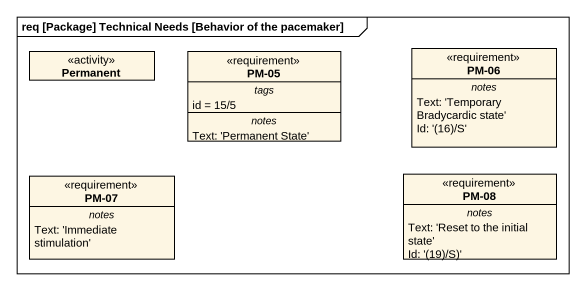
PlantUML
@startuml
mainframe req [Package] Technical Needs [Behavior of the pacemaker]
hide circle
hide empty members
class "PM-06" as PM_06 <<requirement>> {
  -- notes --
  Text: 'Temporary Bradycardic state'
  {field} Id: '(16)/S'
}
class Permanent <<activity>>
class "PM-05" as PM_05 <<requirement>> {
  -- tags --
  id = 15/5
  -- notes --
  Text: 'Permanent State'
}
class "PM-07" as PM_07 <<requirement>> {
  -- notes --
  Text: 'Immediate stimulation'
}
class "PM-08" as PM_08 <<requirement>> {
  -- notes --
  Text: 'Reset to the initial state'
  {field} Id: '(19)/S)'
}
@enduml
